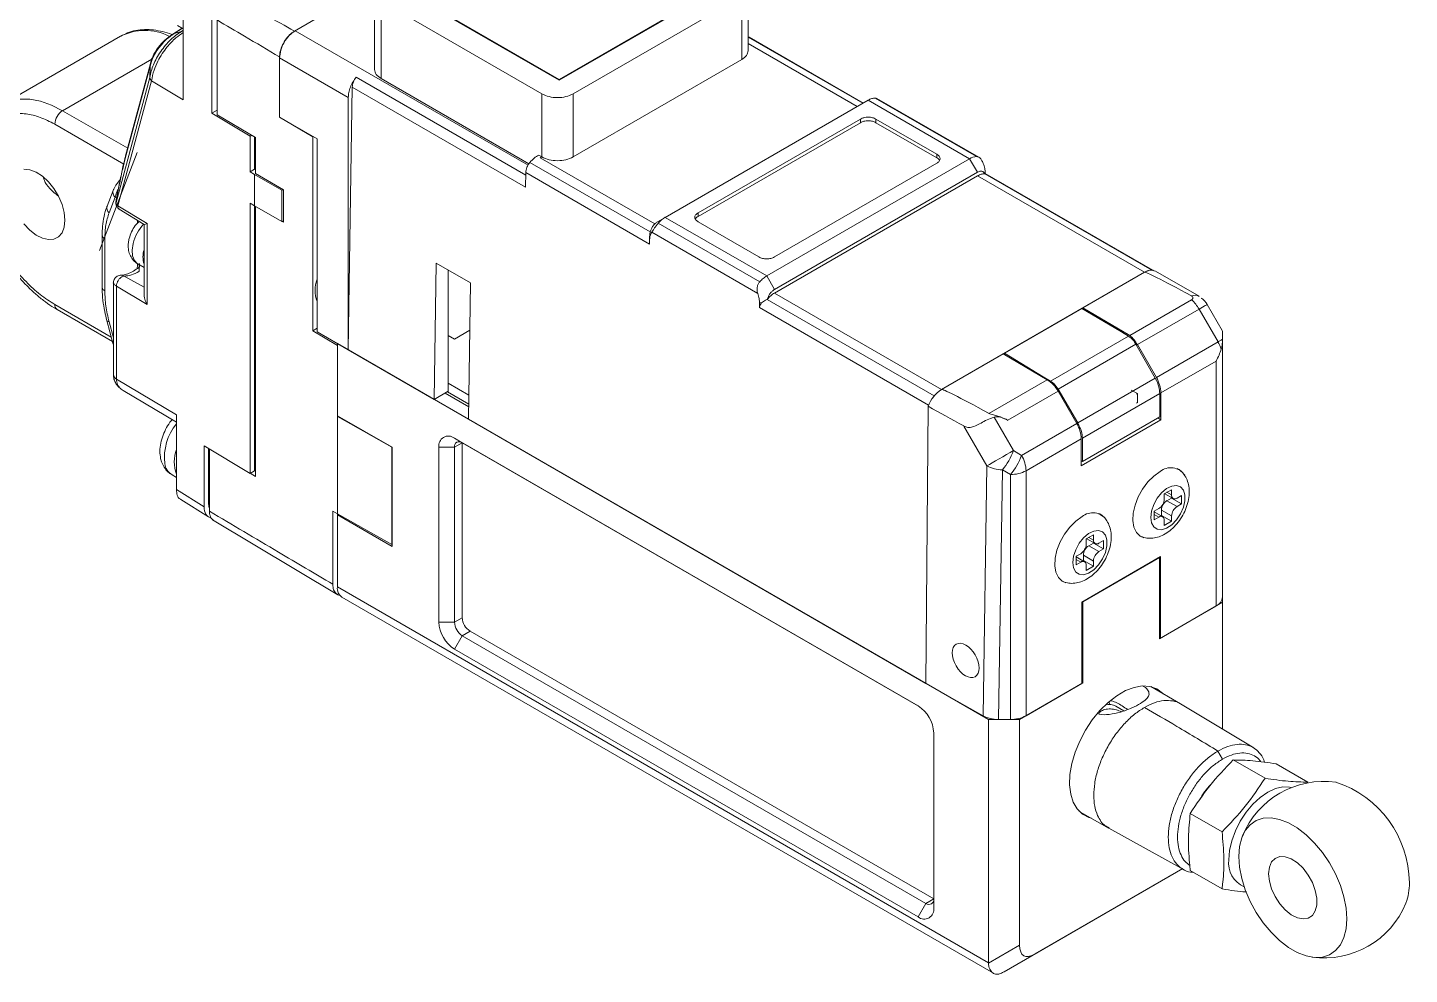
# Model space of a CAD drawing. Header units: inches. Extents: x 0.2 to 16.3, y 0.2 to 11.5.
# Drawn here: x 10.447 to 12.911, y 8.95 to 10.638 of the extents above; entities that cross this region are included whole.
import ezdxf

# ---------------------------------------------------------------- set-up
doc = ezdxf.new("R2010")
doc.units = ezdxf.units.IN
doc.header["$MEASUREMENT"] = 0
doc.linetypes.add('CENTERX2', pattern=[0.8, 0.5, -0.1, 0.1, -0.1])
doc.layers.add('CENTER_LINE', color=7, linetype='CENTERX2')

msp = doc.modelspace()

# ---------------------------------------------------------------- linework, layer by layer
at = {"color": 7, "linetype": 'Continuous', "lineweight": 18}
for p, q in [((11.0662, 10.7016), (11.0662, 10.5633)), ((11.3951, 10.544), (11.1139, 10.7063)), ((11.1167, 10.7063), (11.3951, 10.5456)), ((11.3951, 10.5456), (11.6762, 10.7079)), ((11.679, 10.7079), (11.3951, 10.544)), ((11.7208, 10.6935), (11.4201, 10.5199)), ((11.7208, 10.581), (11.7208, 10.6935)), ((11.7323, 10.5961), (11.7323, 10.7095)), ((10.725, 10.6859), (10.725, 10.5091)), ((10.9232, 10.6317), (11.0164, 10.6856)), ((11.0164, 10.6854), (10.9246, 10.6324)), ((11.3644, 10.5199), (11.0777, 10.6854)), ((11.0777, 10.6854), (11.0777, 10.5472)), ((10.7756, 10.4852), (10.7756, 10.6557)), ((10.7853, 10.4827), (10.7853, 10.6516)), ((10.6131, 10.6227), (10.4015, 10.5006)), ((10.7227, 10.6372), (10.7047, 10.6253)), ((10.7218, 10.6313), (10.7088, 10.6273)), ((10.7147, 10.6418), (10.725, 10.6359)), ((10.725, 10.6335), (10.7218, 10.6313)), ((11.9374, 10.5035), (11.7343, 10.6208)), ((10.6664, 10.5742), (10.6222, 10.4092)), ((10.667, 10.5735), (10.6657, 10.5693)), ((10.8966, 10.4781), (10.8966, 10.5857)), ((10.8967, 10.5842), (11.0192, 10.5135)), ((10.8967, 10.4781), (10.8967, 10.5842)), ((11.7208, 10.581), (11.4201, 10.4074)), ((10.6652, 10.5493), (10.6051, 10.3263)), ((10.6657, 10.5693), (10.6215, 10.4045)), ((10.6652, 10.5493), (10.6657, 10.5693)), ((11.3412, 10.3951), (11.0777, 10.5472)), ((11.3951, 10.544), (11.3951, 10.5456)), ((10.6684, 10.543), (10.6082, 10.32)), ((10.725, 10.5091), (10.6684, 10.543)), ((11.0262, 10.5317), (11.0192, 10.0634)), ((11.3353, 10.3534), (11.0262, 10.5317)), ((11.0192, 10.0634), (11.0192, 10.5135)), ((11.3644, 10.4073), (11.3644, 10.5199)), ((11.4201, 10.5199), (11.4201, 10.4074)), ((11.9463, 10.5086), (11.5844, 10.2997)), ((11.9463, 10.5086), (12.1272, 10.4042)), ((11.9586, 10.5124), (12.1396, 10.408)), ((12.1436, 10.4068), (11.9619, 10.5117)), ((10.7756, 10.4852), (10.7853, 10.4908)), ((10.844, 10.4443), (10.7756, 10.4852)), ((10.7853, 10.4827), (10.854, 10.4421)), ((10.8966, 10.4781), (10.8967, 10.4782)), ((10.9557, 10.4431), (10.8966, 10.4781)), ((10.8967, 10.4781), (10.9636, 10.4395)), ((11.6428, 10.3078), (11.9323, 10.4749)), ((11.9323, 10.4749), (11.9323, 10.4685)), ((11.9602, 10.4749), (12.0688, 10.4122)), ((11.9602, 10.4685), (11.9602, 10.4749)), ((11.9323, 10.4685), (11.6428, 10.3013)), ((12.0688, 10.4058), (11.9602, 10.4685)), ((10.8471, 10.4461), (10.844, 10.4443)), ((10.844, 10.381), (10.844, 10.4443)), ((10.8522, 10.3857), (10.8522, 10.4431)), ((10.854, 10.4421), (10.854, 10.3778)), ((10.9565, 10.4436), (10.9557, 10.4431)), ((10.9557, 10.0975), (10.9557, 10.4431)), ((10.9636, 10.4395), (10.9636, 10.0955)), ((11.5575, 10.274), (11.3431, 10.3977)), ((11.3589, 10.4104), (11.3644, 10.4073)), ((11.3644, 10.4074), (11.3616, 10.4058)), ((11.7653, 10.1953), (12.1272, 10.4042)), ((12.0688, 10.4058), (12.0688, 10.4122)), ((12.1411, 10.3801), (12.1272, 10.4042)), ((10.8522, 10.3857), (10.844, 10.381)), ((10.844, 10.381), (10.8522, 10.3761)), ((10.854, 10.3847), (10.8522, 10.3857)), ((10.8522, 10.3202), (10.8522, 10.3761)), ((10.9009, 10.348), (10.8522, 10.3761)), ((10.854, 10.3778), (10.9035, 10.3485)), ((11.3357, 10.3795), (11.3353, 10.3534)), ((11.5565, 10.252), (11.3357, 10.3795)), ((12.0688, 10.3961), (11.7792, 10.229)), ((12.1411, 10.3801), (11.7792, 10.1711)), ((12.1411, 10.3736), (11.7792, 10.1647)), ((12.1411, 10.3736), (12.439, 10.2017)), ((12.1541, 10.3774), (12.1548, 10.3778)), ((12.1541, 10.3774), (12.452, 10.2055)), ((12.4541, 10.2053), (12.1549, 10.378)), ((12.1551, 10.3772), (12.1551, 10.3794)), ((10.6109, 10.3579), (10.6048, 10.3268)), ((10.611, 10.3601), (10.6052, 10.3309)), ((10.6111, 10.3606), (10.611, 10.3601)), ((10.9009, 10.348), (10.9027, 10.349)), ((10.9035, 10.3485), (10.9035, 10.2913)), ((10.5999, 10.3478), (10.5891, 10.3198)), ((10.5927, 10.3077), (10.6035, 10.3357)), ((10.6048, 10.3268), (10.6048, 10.3275)), ((10.8522, 10.3202), (10.844, 10.3251)), ((10.844, 9.8432), (10.844, 10.3251)), ((10.9009, 10.292), (10.9009, 10.348)), ((10.6082, 10.32), (10.6605, 10.2887)), ((10.6104, 10.3142), (10.6551, 10.287)), ((10.8522, 10.3202), (10.9009, 10.292)), ((10.8522, 9.848), (10.8522, 10.3202)), ((10.854, 10.3191), (10.854, 9.8378)), ((11.5844, 10.2997), (11.5704, 10.2917)), ((11.5844, 10.2997), (11.7653, 10.1953)), ((11.6428, 10.3013), (11.6428, 10.3078)), ((10.6434, 10.2941), (10.6434, 10.2894)), ((10.655, 10.2874), (10.655, 10.1615)), ((10.6605, 10.2887), (10.6605, 10.1444)), ((10.9009, 10.292), (10.9035, 10.2935)), ((10.9035, 10.2913), (10.9016, 10.2924)), ((11.753, 10.1848), (11.572, 10.2893)), ((11.7514, 10.229), (11.6428, 10.2917)), ((10.5803, 10.268), (10.5803, 10.1749)), ((10.5849, 10.1684), (10.5849, 10.2616)), ((11.5565, 10.2602), (11.5565, 10.2624)), ((11.5565, 10.2602), (11.5565, 10.252)), ((11.7493, 10.1639), (11.5602, 10.273)), ((10.6426, 10.208), (10.6434, 10.2151)), ((10.6434, 10.2173), (10.6434, 10.2151)), ((10.6434, 10.2151), (10.6437, 10.2171)), ((10.6439, 10.2168), (10.655, 10.2103)), ((10.6459, 10.2031), (10.6464, 10.2033)), ((10.6462, 10.2154), (10.6461, 10.2099)), ((10.6464, 10.2033), (10.647, 10.2173)), ((11.1723, 9.975), (11.176, 10.2182)), ((11.176, 10.2182), (11.2372, 10.1829)), ((11.1974, 10.2058), (11.1974, 9.9895)), ((12.0771, 9.9928), (12.439, 10.2017)), ((12.329, 10.1382), (12.439, 10.2017)), ((12.5362, 10.1589), (12.4587, 10.2036)), ((10.6003, 10.1829), (10.6003, 10.0193)), ((10.6058, 10.1771), (10.6058, 10.0114)), ((10.6605, 10.1444), (10.6058, 10.1771)), ((10.9627, 10.1859), (10.9636, 10.1827)), ((11.2372, 10.1829), (11.2336, 9.9396)), ((11.7792, 10.1711), (11.7653, 10.1953)), ((11.7662, 10.1535), (12.0641, 9.9815)), ((11.7792, 10.1647), (12.0771, 9.9928)), ((12.5229, 10.1524), (12.4129, 10.0889)), ((12.5363, 10.1585), (12.5361, 10.1586)), ((10.4999, 10.1352), (10.5986, 10.0783)), ((11.7523, 10.139), (11.7525, 10.147)), ((11.7525, 10.147), (11.7563, 10.147)), ((12.1891, 10.0574), (12.327, 10.137)), ((12.327, 10.137), (12.3977, 10.0956)), ((12.329, 10.1382), (12.329, 10.1359)), ((12.4129, 10.0889), (12.329, 10.1382)), ((12.5362, 10.1361), (12.4263, 10.0727)), ((12.5701, 10.0776), (12.5362, 10.1361)), ((12.5773, 10.0982), (12.5506, 10.1444)), ((10.5886, 10.1158), (10.5994, 10.0753)), ((10.9636, 10.102), (10.9557, 10.0975)), ((10.9997, 10.0714), (10.9557, 10.0975)), ((11.0192, 10.0634), (10.9636, 10.0955)), ((11.2085, 10.0826), (11.1974, 10.089)), ((11.2085, 10.0826), (11.236, 10.0984)), ((12.4103, 10.0879), (12.2714, 10.0076)), ((12.3977, 10.0956), (12.4103, 10.0879)), ((12.4601, 10.0141), (12.5701, 10.0776)), ((12.5782, 10.0956), (12.5782, 10.0823)), ((12.5782, 10.0823), (12.5782, 10.0803)), ((12.5782, 10.0803), (12.5782, 9.6228)), ((10.5994, 10.0753), (10.6003, 10.0733)), ((12.1606, 9.4044), (10.9997, 10.0746)), ((10.9998, 10.0746), (10.9997, 10.0746)), ((10.9997, 10.0746), (10.9997, 9.946)), ((10.9997, 9.9444), (10.9997, 10.0714)), ((11.0192, 10.0634), (11.1723, 9.975)), ((12.0771, 9.9928), (12.1871, 10.0562)), ((12.2655, 10.0101), (12.1871, 10.0562)), ((12.1891, 10.0574), (12.2585, 10.0152)), ((12.1891, 10.0551), (12.1891, 10.0574)), ((12.4237, 10.0735), (12.2849, 9.9934)), ((12.4582, 10.013), (12.4237, 10.0735)), ((12.4601, 10.0141), (12.4263, 10.0727)), ((12.5667, 10.0435), (12.4682, 9.9867)), ((12.5667, 9.6067), (12.5667, 10.0435)), ((10.6058, 10.0114), (10.7127, 9.9475)), ((11.2342, 9.9825), (11.1974, 10.0038)), ((12.1617, 9.9502), (12.2655, 10.0101)), ((12.2585, 10.0152), (12.2714, 10.0076)), ((12.4582, 10.013), (12.32, 9.9333)), ((10.616, 9.9924), (10.6179, 9.9912)), ((10.6178, 9.991), (10.7127, 9.9343)), ((11.1974, 9.9895), (11.1723, 9.975)), ((11.2339, 9.9618), (11.1917, 9.9862)), ((11.234, 9.9666), (11.1959, 9.9886)), ((12.0616, 9.978), (12.0641, 9.9815)), ((12.285, 9.9895), (12.1954, 9.9378)), ((12.32, 9.9333), (12.2849, 9.9934)), ((12.3181, 9.9321), (12.285, 9.9895)), ((12.4662, 9.9855), (12.3283, 9.9059)), ((12.4265, 9.9855), (12.4155, 9.9918)), ((12.4249, 9.9846), (12.4265, 9.9855)), ((12.4265, 9.9694), (12.4265, 9.9855)), ((12.4662, 9.9442), (12.4662, 9.9855)), ((12.4682, 9.9389), (12.4682, 9.9867)), ((12.0493, 9.4688), (12.053, 9.9627)), ((12.4249, 9.9685), (12.4265, 9.9694)), ((10.7127, 9.9475), (10.7127, 9.8142)), ((11.0972, 9.8897), (10.9997, 9.946)), ((11.0011, 9.9452), (10.9997, 9.9444)), ((10.9997, 9.7708), (10.9997, 9.9444)), ((11.097, 9.8897), (10.9997, 9.9444)), ((11.2336, 9.9396), (12.0493, 9.4688)), ((12.1708, 9.9432), (12.2052, 9.8837)), ((12.2197, 9.8753), (12.3181, 9.9321)), ((12.4682, 9.9389), (12.3263, 9.8569)), ((12.4662, 9.9442), (12.3283, 9.8645)), ((12.4627, 9.9421), (12.4682, 9.9389)), ((11.2085, 9.9058), (12.0353, 9.4285)), ((11.2085, 9.9058), (11.2225, 9.8978)), ((12.1579, 9.8564), (12.1168, 9.9276)), ((12.3283, 9.8645), (12.3283, 9.9059)), ((10.7619, 9.8923), (10.844, 9.8432)), ((10.7619, 9.7837), (10.7619, 9.8923)), ((10.7701, 9.7883), (10.7701, 9.8874)), ((10.7715, 9.8866), (10.772, 9.8863)), ((10.7715, 9.8866), (10.7715, 9.7757)), ((10.7715, 9.8866), (10.7715, 9.8866)), ((11.0971, 9.8898), (11.097, 9.8897)), ((11.097, 9.8897), (11.097, 9.7161)), ((11.0972, 9.7129), (11.0972, 9.8897)), ((11.1807, 9.5779), (11.1807, 9.8897)), ((11.1807, 9.8897), (11.2085, 9.8897)), ((11.2225, 9.8978), (11.2085, 9.8897)), ((11.2085, 9.8897), (11.2085, 9.5779)), ((12.0357, 9.4283), (11.2225, 9.8978)), ((11.2225, 9.8978), (11.2225, 9.5859)), ((12.2052, 9.8837), (12.2197, 9.8753)), ((12.3263, 9.9047), (12.2278, 9.8479)), ((12.3263, 9.8569), (12.3263, 9.9047)), ((12.1511, 9.411), (12.1579, 9.8564)), ((12.3283, 9.8645), (12.3263, 9.8657)), ((10.705, 9.8405), (10.7127, 9.836)), ((10.844, 9.8432), (10.8522, 9.848)), ((10.8444, 9.8435), (10.854, 9.8378)), ((10.854, 9.8469), (10.8522, 9.848)), ((12.1855, 9.8496), (12.1787, 9.4045)), ((12.2, 9.8412), (12.1855, 9.8496)), ((12.2, 9.4045), (12.2, 9.8412)), ((12.2278, 9.8479), (12.2278, 9.4111)), ((10.7127, 9.8142), (10.7619, 9.7837)), ((12.4873, 9.8141), (12.4743, 9.8066)), ((12.4743, 9.8066), (12.4743, 9.7972)), ((12.4751, 9.807), (12.4901, 9.7984)), ((12.4873, 9.8047), (12.4873, 9.8141)), ((10.7204, 9.7964), (10.7697, 9.7659)), ((12.4789, 9.7945), (12.487, 9.7992)), ((12.4789, 9.7945), (12.497, 9.7841)), ((12.487, 9.7992), (12.487, 9.8002)), ((12.487, 9.7992), (12.5051, 9.7887)), ((12.5051, 9.8037), (12.497, 9.7991)), ((12.497, 9.7841), (12.5051, 9.7887)), ((12.5051, 9.7887), (12.5051, 9.8037)), ((10.7772, 9.7605), (11.0007, 9.6269)), ((10.9915, 9.7757), (10.9997, 9.7708)), ((10.9915, 9.6455), (10.9915, 9.7757)), ((10.9997, 9.7708), (11.097, 9.7161)), ((10.9997, 9.7708), (10.9997, 9.7692)), ((11.0012, 9.77), (10.9997, 9.7692)), ((11.0972, 9.7129), (10.9997, 9.7692)), ((10.9997, 9.7692), (10.9997, 9.6406)), ((12.4645, 9.7803), (12.4564, 9.7756)), ((12.4564, 9.7756), (12.4564, 9.7606)), ((12.4714, 9.766), (12.4564, 9.7747)), ((12.4564, 9.7606), (12.4645, 9.7653)), ((12.4683, 9.7678), (12.4692, 9.7683)), ((12.4692, 9.7683), (12.4692, 9.7776)), ((12.4873, 9.7672), (12.4692, 9.7776)), ((12.4692, 9.7683), (12.4873, 9.7578)), ((12.4743, 9.7597), (12.4743, 9.7503)), ((12.4743, 9.7503), (12.4873, 9.7578)), ((12.4873, 9.7578), (12.4873, 9.7672)), ((12.3481, 9.7337), (12.3351, 9.7262)), ((12.3481, 9.7243), (12.3481, 9.7337)), ((11.0972, 9.7162), (11.097, 9.7161)), ((12.3351, 9.7262), (12.3351, 9.7168)), ((12.3359, 9.7267), (12.3509, 9.718)), ((12.3397, 9.7142), (12.3478, 9.7188)), ((12.3397, 9.7142), (12.3578, 9.7037)), ((12.3478, 9.7188), (12.3478, 9.7198)), ((12.3478, 9.7188), (12.3659, 9.7084)), ((12.3659, 9.7234), (12.3578, 9.7187)), ((12.3578, 9.7037), (12.3659, 9.7084)), ((12.3659, 9.7084), (12.3659, 9.7234)), ((12.3253, 9.7), (12.3172, 9.6953)), ((12.3172, 9.6953), (12.3172, 9.6803)), ((12.3322, 9.6856), (12.3172, 9.6943)), ((12.3172, 9.6803), (12.3253, 9.685)), ((12.4675, 9.695), (12.327, 9.6138)), ((12.329, 9.6142), (12.4655, 9.6929)), ((12.3291, 9.6874), (12.33, 9.6879)), ((12.33, 9.6879), (12.33, 9.6973)), ((12.3481, 9.6868), (12.33, 9.6973)), ((12.33, 9.6879), (12.3481, 9.6775)), ((12.3481, 9.6775), (12.3481, 9.6868)), ((12.4655, 9.6929), (12.4647, 9.6933)), ((12.4655, 9.5482), (12.4655, 9.6929)), ((12.4675, 9.695), (12.4675, 9.5495)), ((12.3351, 9.6793), (12.3351, 9.67)), ((12.3351, 9.67), (12.3481, 9.6775)), ((10.9997, 9.6406), (12.1606, 8.9704)), ((11.0079, 9.6226), (12.1695, 8.952)), ((12.327, 9.6138), (12.327, 9.4684)), ((12.3283, 9.6146), (12.329, 9.6142)), ((12.329, 9.4695), (12.329, 9.6142)), ((12.4655, 9.5482), (12.5782, 9.6133)), ((12.5782, 9.6133), (12.5782, 9.6228)), ((12.5782, 9.387), (12.5782, 9.6133)), ((11.2085, 9.5779), (11.2225, 9.5859)), ((12.4675, 9.5495), (12.5667, 9.6067)), ((11.1807, 9.5779), (11.2085, 9.5779)), ((11.2364, 9.5618), (11.2225, 9.5538)), ((11.2364, 9.5618), (12.0632, 9.0845)), ((11.2085, 9.5297), (11.2225, 9.5538)), ((11.2225, 9.5538), (12.0493, 9.0765)), ((12.4655, 9.5507), (12.4675, 9.5495)), ((12.0353, 9.0524), (11.2085, 9.5297)), ((12.1511, 9.411), (12.0493, 9.4688)), ((12.2163, 9.4044), (12.329, 9.4695)), ((12.2278, 9.4111), (12.327, 9.4684)), ((12.329, 9.4695), (12.327, 9.4707)), ((12.503, 9.4323), (12.45, 9.4629)), ((12.377, 9.4312), (12.3753, 9.4359)), ((12.4023, 9.4199), (12.3881, 9.4281)), ((12.6337, 9.3537), (12.503, 9.4323)), ((12.1606, 8.9704), (12.1606, 9.4044)), ((12.1606, 9.4044), (12.2163, 9.4044)), ((12.1787, 9.4045), (12.2, 9.4045)), ((12.2163, 9.4044), (12.2163, 9.0022)), ((12.0632, 9.3803), (12.0632, 9.0685)), ((12.5782, 9.3337), (12.57, 9.3481)), ((12.6539, 9.2995), (12.5972, 9.3322)), ((12.7305, 9.2926), (12.6737, 9.3254)), ((12.322, 9.2412), (12.375, 9.2106)), ((12.5773, 9.2042), (12.5206, 9.237)), ((12.3751, 9.2106), (12.5085, 9.1367)), ((12.5075, 9.1385), (12.1885, 8.9543)), ((12.2439, 8.9863), (12.5075, 9.1385)), ((12.5773, 9.1022), (12.5206, 9.1349)), ((12.0493, 9.0765), (12.0353, 9.0524)), ((12.0493, 9.0765), (12.0632, 9.0845)), ((12.1606, 8.9701), (12.2163, 9.0022)), ((12.2439, 8.9863), (12.1882, 8.9542)), ((12.1882, 8.9542), (12.1885, 8.9543))]:
    msp.add_line(p, q, dxfattribs=at)
at = {"color": 8, "linetype": 'Continuous', "lineweight": 18}
for p, q in [((10.7088, 10.6273), (10.7059, 10.6254)), ((10.7088, 10.6273), (10.7233, 10.6368)), ((10.9246, 10.6324), (11.3397, 10.3928)), ((11.7323, 10.621), (11.9365, 10.503)), ((11.7323, 10.6097), (11.9268, 10.4974)), ((10.5098, 10.4898), (10.6686, 10.5816)), ((11.3356, 10.3749), (11.0333, 10.5495)), ((10.5098, 10.4898), (10.6259, 10.4228)), ((10.4959, 10.4657), (10.6187, 10.3948)), ((11.3616, 10.4058), (11.5658, 10.2879)), ((10.6035, 10.3357), (10.6059, 10.3343)), ((10.655, 10.1754), (10.6195, 10.1949)), ((10.5965, 10.0862), (10.4959, 10.1443)), ((12.0539, 9.9649), (11.7523, 10.139)), ((10.6003, 10.0849), (10.5927, 10.1134)), ((12.2585, 10.0143), (12.2585, 10.0152)), ((12.4791, 9.8094), (12.4873, 9.8047)), ((10.7715, 9.7875), (10.7701, 9.7883)), ((12.4645, 9.7653), (12.4564, 9.77)), ((12.3399, 9.729), (12.3481, 9.7243)), ((12.3253, 9.685), (12.3172, 9.6896))]:
    msp.add_line(p, q, dxfattribs=at)
at = {"color": 8, "linetype": 'Continuous', "lineweight": 18, "flags": 128}
for points in [[(10.4015, 10.5006), (10.4015, 10.5006), (10.4166, 10.5071), (10.4332, 10.5104), (10.4512, 10.5102), (10.4701, 10.5067), (10.4898, 10.4999), (10.5098, 10.4898)], [(10.6215, 10.4045), (10.6218, 10.4073), (10.6222, 10.4092)], [(10.611, 10.3601), (10.6109, 10.3596), (10.6109, 10.3579)], [(10.6355, 10.2531), (10.6337, 10.2413), (10.6345, 10.2309), (10.6379, 10.2226), (10.6435, 10.217), (10.6439, 10.2168)], [(10.5927, 10.1134), (10.5908, 10.1139), (10.5895, 10.1145), (10.5887, 10.1154), (10.5886, 10.1157)], [(10.6003, 10.0741), (10.5995, 10.075), (10.5994, 10.0753)]]:
    msp.add_lwpolyline(points, dxfattribs=at)
at = {"color": 7, "linetype": 'Continuous', "lineweight": 18, "flags": 128}
for points in [[(10.4409, 10.3855), (10.4513, 10.3846), (10.4624, 10.3805), (10.4737, 10.3732), (10.4845, 10.3632), (10.4943, 10.351), (10.5026, 10.3373), (10.5088, 10.3228), (10.5126, 10.3083), (10.514, 10.2946)], [(10.514, 10.2946), (10.5126, 10.2823), (10.5088, 10.2723), (10.5026, 10.265), (10.4943, 10.2608), (10.4845, 10.2599), (10.4737, 10.2624), (10.4624, 10.2681), (10.4513, 10.2768), (10.4409, 10.288)], [(12.5362, 10.1361), (12.5396, 10.138), (12.5425, 10.1397), (12.5451, 10.1412), (12.5472, 10.1424), (12.5488, 10.1434), (12.5499, 10.144), (12.5505, 10.1444), (12.5506, 10.1444)], [(12.5701, 10.0776), (12.5712, 10.0783), (12.5723, 10.0789), (12.5734, 10.0795), (12.5745, 10.0801), (12.5755, 10.0807), (12.5764, 10.0813), (12.5773, 10.0818), (12.5782, 10.0823)], [(12.1579, 9.8564), (12.1623, 9.8589), (12.1676, 9.862), (12.1735, 9.8654), (12.1799, 9.8691), (12.1865, 9.8729), (12.1931, 9.8767), (12.1994, 9.8804), (12.2052, 9.8837)], [(12.4668, 9.8465), (12.4556, 9.8385), (12.445, 9.8279), (12.4355, 9.8152), (12.4278, 9.8013), (12.4221, 9.7867), (12.4189, 9.7723), (12.4182, 9.7589), (12.4202, 9.7471), (12.4247, 9.7377), (12.4314, 9.7312), (12.4381, 9.7282)], [(12.4501, 9.7645), (12.4515, 9.7549), (12.4555, 9.7477), (12.4617, 9.7435), (12.4696, 9.7428), (12.4785, 9.7456), (12.4876, 9.7516), (12.4961, 9.7604), (12.5032, 9.7711), (12.5084, 9.7828), (12.511, 9.7944), (12.511, 9.8049), (12.5084, 9.8135), (12.5032, 9.8192), (12.4961, 9.8216), (12.4876, 9.8206), (12.4785, 9.8161), (12.4696, 9.8086), (12.4617, 9.7988), (12.4555, 9.7875), (12.4515, 9.7757), (12.4501, 9.7645)], [(12.3277, 9.7661), (12.3164, 9.7581), (12.3058, 9.7475), (12.2963, 9.7349), (12.2886, 9.7209), (12.2829, 9.7063), (12.2797, 9.6919), (12.279, 9.6785), (12.281, 9.6668), (12.2855, 9.6574), (12.2922, 9.6508), (12.2989, 9.6479)], [(12.311, 9.6842), (12.3123, 9.6745), (12.3163, 9.6673), (12.3225, 9.6632), (12.3304, 9.6625), (12.3393, 9.6652), (12.3484, 9.6713), (12.3569, 9.68), (12.364, 9.6907), (12.3692, 9.7024), (12.3719, 9.714), (12.3719, 9.7246), (12.3692, 9.7331), (12.364, 9.7388), (12.3569, 9.7413), (12.3484, 9.7402), (12.3393, 9.7358), (12.3304, 9.7283), (12.3225, 9.7185), (12.3163, 9.7071), (12.3123, 9.6954), (12.311, 9.6842)], [(12.4725, 9.4499), (12.4711, 9.4513), (12.4608, 9.4588), (12.4487, 9.4631), (12.4351, 9.4641), (12.4204, 9.4616), (12.405, 9.4558), (12.3895, 9.4468), (12.3741, 9.4349), (12.3594, 9.4204), (12.3458, 9.4038), (12.3337, 9.3855), (12.3234, 9.366), (12.3152, 9.346), (12.3094, 9.3259), (12.3061, 9.3064), (12.3055, 9.2881), (12.3074, 9.2714), (12.312, 9.2568), (12.319, 9.2448), (12.3283, 9.2357), (12.3395, 9.2297), (12.3445, 9.2282)], [(12.5893, 9.1543), (12.5907, 9.1708), (12.5946, 9.1881), (12.6011, 9.2057), (12.6097, 9.2229), (12.6203, 9.239), (12.6323, 9.2534), (12.6454, 9.2655), (12.6589, 9.2749), (12.6725, 9.2812), (12.6856, 9.2841), (12.6976, 9.2836), (12.7007, 9.2829)], [(12.607, 9.1602), (12.6084, 9.1411), (12.6123, 9.121), (12.6187, 9.1005), (12.6274, 9.08), (12.6382, 9.0603), (12.6507, 9.0417), (12.6647, 9.0249), (12.6798, 9.0102), (12.6955, 8.9981), (12.7114, 8.9889), (12.7272, 8.9829), (12.7422, 8.9801), (12.7562, 8.9808), (12.7688, 8.9849), (12.7796, 8.9922), (12.7883, 9.0025), (12.7947, 9.0157), (12.7986, 9.0313), (12.7999, 9.0488), (12.7986, 9.0679), (12.7947, 9.088), (12.7883, 9.1085), (12.7796, 9.129), (12.7688, 9.1487), (12.7562, 9.1673), (12.7422, 9.1841), (12.7272, 9.1988), (12.7114, 9.2109), (12.6955, 9.2201), (12.6798, 9.2261), (12.6647, 9.2288), (12.6507, 9.2282), (12.6382, 9.2241), (12.6274, 9.2168), (12.6187, 9.2065), (12.6123, 9.1933), (12.6084, 9.1777), (12.607, 9.1602)], [(12.6603, 9.1294), (12.6617, 9.141), (12.6657, 9.1503), (12.672, 9.1568), (12.6804, 9.1599), (12.6901, 9.1596), (12.7008, 9.1558), (12.7116, 9.1488), (12.7219, 9.139), (12.731, 9.127), (12.7384, 9.1136), (12.7436, 9.0997), (12.7463, 9.086), (12.7463, 9.0735), (12.7436, 9.063), (12.7384, 9.0551), (12.731, 9.0502), (12.7219, 9.0488), (12.7116, 9.0509), (12.7008, 9.0563), (12.6901, 9.0648), (12.6804, 9.0758), (12.672, 9.0885), (12.6657, 9.1023), (12.6617, 9.1162), (12.6603, 9.1294)]]:
    msp.add_lwpolyline(points, dxfattribs=at)
at = {"color": 8, "linetype": 'Continuous', "lineweight": 18}
for centre, radius, start, end in [((10.6564, 10.536), 0.0969, 63.6895, 116.5216), ((10.6107, 10.3444), 0.0113, 161.5178, 230.0807), ((10.715, 10.2326), 0.0821, 137.8637, 165.526), ((10.5882, 10.2688), 0.00795, 186.492, 245.5555), ((10.5882, 10.1757), 0.00792, 185.6948, 245.6253), ((12.5286, 10.144), 0.0167, 62.6915, 110.6996), ((10.5058, 10.1433), 0.00994, 174.4464, 233.539), ((10.61, 10.0202), 0.00975, 185.362, 244.6121), ((10.7875, 9.8712), 0.0962, 141.0321, 186.3985), ((10.7201, 9.8647), 0.0285, 188.442, 238.0121)]:
    msp.add_arc(centre, radius, start, end, dxfattribs=at)
at = {"color": 7, "linetype": 'Continuous', "lineweight": 18}
for centre, radius, start, end in [((11.731, 10.6149), 0.00679, 60.1516, 78.6073), ((10.5261, 10.4644), 0.0303, 122.6055, 177.3945), ((12.1406, 10.3825), 0.0255, 92.431, 121.7531), ((10.6137, 10.3266), 0.00862, 181.664, 230.3258), ((10.6, 10.3164), 0.0114, 162.8112, 229.9982), ((11.6099, 10.2571), 0.0497, 120.8988, 139.6361), ((10.697, 10.2291), 0.0439, 163.0818, 196.9541), ((12.4522, 10.1806), 0.0249, 90.407, 121.9974), ((12.4506, 10.1855), 0.0199, 65.8387, 125.4717), ((12.4519, 10.1985), 0.00699, 60.3017, 88.9053), ((11.0192, 10.1695), 0.0591, 160.5443, 199.4557), ((12.4822, 10.1054), 0.0622, 29.6103, 49.0883), ((12.3722, 10.0419), 0.0622, 29.6103, 49.0883), ((12.5133, 10.0447), 0.0656, 17.9592, 30.102), ((12.2351, 9.962), 0.057, 28.8952, 57.6862), ((12.4115, 9.9847), 0.0568, 1.9565, 31.1437), ((12.1097, 9.9419), 0.0604, 122.6398, 159.803), ((12.2695, 9.9028), 0.0568, 1.9565, 31.1437), ((11.1977, 9.8925), 0.0172, 50.7967, 189.214), ((10.773, 9.8638), 0.0641, 159.9701, 200.0299), ((11.217, 9.8911), 0.0086, 50.7967, 189.214), ((12.1017, 9.9207), 0.1099, 319.6831, 340.3169), ((12.185, 9.907), 0.0574, 241.8317, 270.4874), ((12.1162, 9.9123), 0.1099, 319.6831, 340.3169), ((12.1711, 9.8459), 0.0568, 1.9565, 31.1437), ((12.2011, 9.898), 0.0568, 268.8559, 298.0402), ((12.4858, 9.8232), 0.03, 34.1639, 129.2608), ((12.4531, 9.7982), 0.0212, 302.6055, 357.3945), ((12.4903, 9.7767), 0.0212, 122.6055, 177.3945), ((12.4932, 9.8037), 0.00602, 170.786, 309.2033), ((12.5084, 9.7662), 0.0212, 122.6055, 177.3945), ((12.3466, 9.7429), 0.03, 34.1639, 129.2608), ((12.4683, 9.7606), 0.00602, 350.786, 129.2033), ((12.3139, 9.7178), 0.0212, 302.6055, 357.3945), ((12.3511, 9.6963), 0.0212, 122.6055, 177.3945), ((12.354, 9.7234), 0.00602, 170.786, 309.2033), ((12.3291, 9.6803), 0.00602, 350.786, 129.2033), ((12.3692, 9.6859), 0.0212, 122.6055, 177.3945), ((11.019, 9.6384), 0.0194, 173.7012, 234.9867), ((12.5585, 9.6248), 0.0198, 294.3747, 354.3052), ((11.2527, 9.5873), 0.0303, 182.6055, 237.3945), ((11.2411, 9.5807), 0.0605, 182.6055, 237.3945), ((11.2388, 9.5793), 0.0303, 182.6055, 237.3945), ((12.0027, 9.3775), 0.0605, 2.6055, 57.3945), ((12.3756, 9.4056), 0.0258, 60.9963, 103.7647), ((12.2011, 9.4613), 0.0568, 268.8559, 298.0402), ((12.7592, 9.1366), 0.1575, 82.2349, 157.7598), ((12.7209, 9.1119), 0.1904, 0.3747, 71.7816), ((12.6528, 9.1982), 0.1315, 136.7167, 151.5411), ((12.6351, 9.1485), 0.0461, 172.7562, 246.4056), ((12.8191, 9.1107), 0.0922, 338.5635, 1.4714), ((12.0462, 9.0657), 0.0172, 230.7967, 9.214), ((12.0547, 9.0832), 0.0086, 230.7967, 9.214), ((12.7592, 9.1366), 0.1575, 262.2349, 337.7598)]:
    msp.add_arc(centre, radius, start, end, dxfattribs=at)
for centre, major_axis, ratio, start_param, end_param in [((15.629, 8.328), (3.1901, -1.8736), 0.007557, 2.91635, 3.137304), ((12.5388, 10.0862), (0.0392, 0.0105), 0.317765, 6.198245, 6.409817), ((12.5388, 10.0596), (0.0278, 0.0482), 0.577335, 4.71243, 5.139508), ((15.2671, 8.1191), (3.1901, -1.8736), 0.007557, 2.915028, 3.137304), ((14.855, 8.357), (3.2178, -1.8259), 0.007622, 2.59292, 2.631892), ((12.194, 9.8931), (-0.0278, 0.0482), 0.577335, 5.463585, 6.128989), ((10.7898, 9.7998), (0.0197, 0.0341), 0.577206, 2.356266, 3.323122), ((12.1787, 9.4272), (0.0394, 0), 0.577243, 3.935679, 4.712389), ((12.2714, 9.0659), (0.0477, 0.0827), 0.333351, 2.617959, 3.665156), ((12.2163, 8.9704), (0.0557, 0), 0.577382, 3.141593, 3.151593)]:
    msp.add_ellipse(centre, major_axis=major_axis, ratio=ratio, start_param=start_param, end_param=end_param, dxfattribs=at)
msp.add_ellipse((12.1201, 9.5097), major_axis=(-0.0167, 0.029), ratio=0.587458, dxfattribs=at)
for points, knots in [([(10.8104, 10.6952), (10.8315, 10.6834), (10.8691, 10.6622), (10.9067, 10.641), (10.9232, 10.6317)], [0, 0, 0, 0, 0.560004, 1, 1, 1, 1]), ([(10.8966, 10.5857), (10.8758, 10.598), (10.8387, 10.62), (10.8016, 10.642), (10.7853, 10.6516)], [0, 0, 0, 0, 0.560005, 1, 1, 1, 1]), ([(10.705, 10.6255), (10.7048, 10.6256), (10.6992, 10.628), (10.6881, 10.631), (10.6719, 10.6342), (10.6558, 10.6349), (10.6401, 10.6332), (10.6258, 10.6293), (10.6174, 10.6248), (10.6136, 10.6227)], [0, 0, 0, 0, 0.005519, 0.172733, 0.341142, 0.510719, 0.681827, 0.855596, 1, 1, 1, 1]), ([(10.7218, 10.6313), (10.7152, 10.6267), (10.702, 10.6176), (10.684, 10.5957), (10.6703, 10.5716), (10.6669, 10.5567), (10.6652, 10.5493)], [0, 0, 0, 0, 0.250224, 0.500004, 0.749764, 1, 1, 1, 1]), ([(10.6657, 10.5693), (10.6672, 10.5746), (10.6702, 10.585), (10.6794, 10.5996), (10.688, 10.6101), (10.6972, 10.6195), (10.7043, 10.6242), (10.7088, 10.6273)], [0, 0, 0, 0, 0.256012, 0.50256, 0.638236, 0.766006, 1, 1, 1, 1]), ([(10.7067, 10.6264), (10.7028, 10.6239), (10.6944, 10.6185), (10.6823, 10.6059), (10.6735, 10.5928), (10.6681, 10.5811), (10.6667, 10.5752), (10.666, 10.5722)], [0, 0, 0, 0, 0.206748, 0.436121, 0.696813, 0.842091, 1, 1, 1, 1]), ([(10.9232, 10.6317), (10.9202, 10.6296), (10.9142, 10.6255), (10.9063, 10.6156), (10.9003, 10.6044), (10.8971, 10.5939), (10.8968, 10.588), (10.8966, 10.5857)], [0, 0, 0, 0, 0.214702, 0.429406, 0.644091, 0.858768, 1, 1, 1, 1]), ([(10.6652, 10.5493), (10.6653, 10.5488), (10.6653, 10.5477), (10.666, 10.5463), (10.6669, 10.5448), (10.6677, 10.5436), (10.6682, 10.5431), (10.6684, 10.543)], [0, 0, 0, 0, 0.249886, 0.499926, 0.747959, 0.907794, 1, 1, 1, 1]), ([(11.9586, 10.5124), (11.9599, 10.5124), (11.9613, 10.5124), (11.9618, 10.5117), (11.9619, 10.5117)], [0, 0, 0, 0, 0.944707, 1, 1, 1, 1]), ([(10.4959, 10.1443), (10.4871, 10.1499), (10.4696, 10.161), (10.4437, 10.185), (10.419, 10.214), (10.3967, 10.2478), (10.3816, 10.278), (10.3721, 10.3024), (10.3645, 10.3258), (10.3583, 10.3541), (10.3559, 10.3858), (10.3583, 10.4147), (10.3659, 10.4403), (10.3786, 10.4614), (10.3967, 10.4767), (10.4153, 10.4834), (10.4317, 10.485), (10.4482, 10.4841), (10.4696, 10.4793), (10.4871, 10.4703), (10.4959, 10.4657)], [0, 0, 0, 0, 0.060004, 0.11999, 0.184292, 0.249958, 0.315624, 0.3478, 0.380008, 0.439987, 0.5, 0.559978, 0.619991, 0.684293, 0.749959, 0.815625, 0.8478, 0.880009, 0.939979, 1, 1, 1, 1]), ([(10.6109, 10.3579), (10.6127, 10.3665), (10.6162, 10.3836), (10.6198, 10.3976), (10.6215, 10.4045)], [0, 0, 0, 0, 0.504153, 1, 1, 1, 1]), ([(10.6223, 10.4096), (10.6204, 10.4022), (10.6166, 10.3874), (10.613, 10.3695), (10.6111, 10.3606)], [0, 0, 0, 0, 0.500641, 1, 1, 1, 1]), ([(12.0732, 10.4017), (12.0731, 10.4018), (12.0726, 10.4034), (12.0706, 10.4047), (12.0688, 10.4058)], [0, 0, 0, 0, 0.086695, 1, 1, 1, 1]), ([(12.1396, 10.408), (12.1408, 10.4078), (12.1434, 10.4074), (12.147, 10.4042), (12.1496, 10.4002), (12.1509, 10.3972), (12.1514, 10.396)], [0, 0, 0, 0, 0.270501, 0.54064, 0.820446, 1, 1, 1, 1]), ([(12.1541, 10.3774), (12.1535, 10.3785), (12.1522, 10.3806), (12.1491, 10.3821), (12.1453, 10.3821), (12.1425, 10.3807), (12.1411, 10.3801)], [0, 0, 0, 0, 0.250117, 0.500156, 0.750117, 1, 1, 1, 1]), ([(12.1551, 10.3794), (12.1549, 10.3818), (12.1545, 10.3871), (12.1525, 10.3928), (12.1514, 10.396)], [0, 0, 0, 0, 0.4520547, 1, 1, 1, 1]), ([(10.4758, 10.3705), (10.4762, 10.3688), (10.4778, 10.3619), (10.4868, 10.3502), (10.4969, 10.3419), (10.5022, 10.3375)], [0, 0, 0, 0, 0.135206, 0.543251, 1, 1, 1, 1]), ([(10.6121, 10.3667), (10.6108, 10.3651), (10.6082, 10.3621), (10.6048, 10.3572), (10.6019, 10.3524), (10.6006, 10.3495), (10.6, 10.3479)], [0, 0, 0, 0, 0.244288, 0.492398, 0.744267, 1, 1, 1, 1]), ([(10.6047, 10.3243), (10.6046, 10.3246), (10.6044, 10.3254), (10.6046, 10.3262), (10.6048, 10.3268)], [0, 0, 0, 0, 0.3121467, 1, 1, 1, 1]), ([(10.6046, 10.3243), (10.6047, 10.3236), (10.605, 10.3221), (10.606, 10.3198), (10.6074, 10.3175), (10.6092, 10.3156), (10.6108, 10.3143), (10.6118, 10.3139), (10.6121, 10.3138)], [0, 0, 0, 0, 0.1724257, 0.3561369, 0.5481459, 0.7448451, 0.9425991, 1, 1, 1, 1]), ([(10.6051, 10.3263), (10.6051, 10.3263), (10.605, 10.3261), (10.6049, 10.3259), (10.6048, 10.3259), (10.6048, 10.3262), (10.6048, 10.3266), (10.6048, 10.3268)], [0, 0, 0, 0, 0.107272, 0.216266, 0.463262, 0.73307, 1, 1, 1, 1]), ([(10.5892, 10.3197), (10.5889, 10.3191), (10.5864, 10.3135), (10.5835, 10.3014), (10.5807, 10.2848), (10.5805, 10.2731), (10.5805, 10.2679)], [0, 0, 0, 0, 0.040759, 0.382149, 0.723019, 1, 1, 1, 1]), ([(10.6082, 10.32), (10.6083, 10.3187), (10.6084, 10.3168), (10.6093, 10.315), (10.61, 10.3145), (10.6104, 10.3142)], [0, 0, 0, 0, 0.474028, 0.741263, 1, 1, 1, 1]), ([(11.6428, 10.3013), (11.641, 10.3002), (11.6388, 10.2987), (11.6383, 10.2969), (11.6382, 10.2965)], [0, 0, 0, 0, 0.793162, 1, 1, 1, 1]), ([(10.6461, 10.2925), (10.6438, 10.29), (10.6386, 10.2846), (10.6323, 10.2741), (10.6297, 10.266), (10.6284, 10.2618)], [0, 0, 0, 0, 0.286107, 0.633441, 1, 1, 1, 1]), ([(10.6605, 10.2887), (10.6605, 10.2887), (10.6593, 10.2882), (10.657, 10.2873), (10.6551, 10.2867), (10.6551, 10.2871), (10.6552, 10.2871)], [0, 0, 0, 0, 0.01067, 0.397273, 0.95858, 1, 1, 1, 1]), ([(11.5704, 10.2917), (11.5691, 10.2907), (11.5663, 10.2889), (11.5625, 10.2845), (11.5594, 10.2794), (11.5581, 10.2758), (11.5575, 10.274)], [0, 0, 0, 0, 0.249826, 0.499768, 0.749826, 1, 1, 1, 1]), ([(11.5602, 10.273), (11.561, 10.2742), (11.5624, 10.2765), (11.5654, 10.2808), (11.5686, 10.2852), (11.5709, 10.2879), (11.572, 10.2893)], [0, 0, 0, 0, 0.268331, 0.522065, 0.764688, 1, 1, 1, 1]), ([(10.6284, 10.2618), (10.6279, 10.2594), (10.6266, 10.2532), (10.6266, 10.2436), (10.6291, 10.2334), (10.6341, 10.2248), (10.6394, 10.2191), (10.6433, 10.2174), (10.6442, 10.217)], [0, 0, 0, 0, 0.138657, 0.357645, 0.560041, 0.752463, 0.941443, 1, 1, 1, 1]), ([(11.5565, 10.2624), (11.5566, 10.2642), (11.5566, 10.2684), (11.5572, 10.272), (11.5575, 10.274)], [0, 0, 0, 0, 0.4537894, 1, 1, 1, 1]), ([(11.5602, 10.273), (11.5591, 10.2711), (11.5571, 10.2676), (11.5567, 10.2626), (11.5565, 10.2602)], [0, 0, 0, 0, 0.523313, 1, 1, 1, 1]), ([(10.3943, 10.2464), (10.3989, 10.2387), (10.4054, 10.228), (10.4161, 10.2129), (10.4256, 10.2005), (10.4374, 10.1867), (10.4504, 10.1732), (10.4644, 10.1603), (10.4793, 10.1486), (10.4912, 10.1402), (10.4982, 10.1364), (10.4999, 10.1355)], [0, 0, 0, 0, 0.163211, 0.229495, 0.339057, 0.45208, 0.572577, 0.697468, 0.825578, 0.956022, 1, 1, 1, 1]), ([(10.6437, 10.2087), (10.6403, 10.2065), (10.6334, 10.2019), (10.6237, 10.198), (10.6171, 10.1966), (10.614, 10.1965), (10.6132, 10.1965)], [0, 0, 0, 0, 0.289491, 0.59241, 0.894179, 1, 1, 1, 1]), ([(10.6195, 10.1949), (10.6237, 10.1953), (10.6322, 10.1961), (10.6414, 10.2008), (10.6459, 10.2031)], [0, 0, 0, 0, 0.5, 1, 1, 1, 1]), ([(10.6456, 10.2102), (10.6452, 10.2098), (10.6445, 10.2092), (10.6439, 10.2089), (10.6437, 10.2087)], [0, 0, 0, 0, 0.689907, 1, 1, 1, 1]), ([(10.6464, 10.2033), (10.6464, 10.2056), (10.6464, 10.2084), (10.6462, 10.2096), (10.6461, 10.2099)], [0, 0, 0, 0, 0.804617, 1, 1, 1, 1]), ([(10.614, 10.1965), (10.6128, 10.1964), (10.6104, 10.1962), (10.6072, 10.1949), (10.6047, 10.1931), (10.6024, 10.1905), (10.6009, 10.1874), (10.6002, 10.1846), (10.6003, 10.1833), (10.6003, 10.1831)], [0, 0, 0, 0, 0.166794, 0.328217, 0.477563, 0.609662, 0.80982, 0.965463, 1, 1, 1, 1]), ([(10.6153, 10.1936), (10.6141, 10.1927), (10.6116, 10.191), (10.6084, 10.1866), (10.6062, 10.1817), (10.6059, 10.1786), (10.6058, 10.1771)], [0, 0, 0, 0, 0.25, 0.5, 0.75, 1, 1, 1, 1]), ([(10.6153, 10.1936), (10.6161, 10.194), (10.6175, 10.1947), (10.6189, 10.1949), (10.6195, 10.1949)], [0, 0, 0, 0, 0.5237, 1, 1, 1, 1]), ([(11.7493, 10.1639), (11.7488, 10.1658), (11.7478, 10.1695), (11.7482, 10.1753), (11.7499, 10.1806), (11.7519, 10.1834), (11.753, 10.1848)], [0, 0, 0, 0, 0.268398, 0.522178, 0.764747, 1, 1, 1, 1]), ([(11.7653, 10.1953), (11.7632, 10.1939), (11.7589, 10.1911), (11.7549, 10.1869), (11.753, 10.1848)], [0, 0, 0, 0, 0.5000079, 1, 1, 1, 1]), ([(10.5805, 10.1748), (10.5804, 10.1737), (10.5801, 10.1663), (10.5815, 10.1519), (10.5842, 10.1334), (10.5873, 10.1212), (10.5887, 10.1158)], [0, 0, 0, 0, 0.0623845, 0.4010967, 0.7341852, 1, 1, 1, 1]), ([(10.6551, 10.1615), (10.6552, 10.1598), (10.6554, 10.1549), (10.6578, 10.1491), (10.6599, 10.1453), (10.6605, 10.1444), (10.6605, 10.1444)], [0, 0, 0, 0, 0.304306, 0.842727, 0.990669, 1, 1, 1, 1]), ([(11.7525, 10.147), (11.7524, 10.1496), (11.7522, 10.155), (11.7503, 10.1608), (11.7493, 10.1639)], [0, 0, 0, 0, 0.479315, 1, 1, 1, 1]), ([(11.7563, 10.147), (11.7574, 10.148), (11.7603, 10.1506), (11.764, 10.1524), (11.7662, 10.1535)], [0, 0, 0, 0, 0.395708, 1, 1, 1, 1]), ([(11.7792, 10.1711), (11.7778, 10.1702), (11.7751, 10.1683), (11.7713, 10.164), (11.7681, 10.1589), (11.7669, 10.1553), (11.7663, 10.1535)], [0, 0, 0, 0, 0.249883, 0.499844, 0.749883, 1, 1, 1, 1]), ([(12.5227, 10.1597), (12.5233, 10.1592), (12.5246, 10.1584), (12.5255, 10.1567), (12.5254, 10.155), (12.5245, 10.1535), (12.5234, 10.1527), (12.5229, 10.1524)], [0, 0, 0, 0, 0.209529, 0.419059, 0.628588, 0.838117, 1, 1, 1, 1]), ([(12.54, 10.1556), (12.5409, 10.1551), (12.5429, 10.1538), (12.5464, 10.1505), (12.549, 10.1472), (12.5504, 10.1448), (12.5506, 10.1444)], [0, 0, 0, 0, 0.2387509, 0.5024487, 0.9237691, 1, 1, 1, 1]), ([(11.7523, 10.139), (11.7525, 10.1405), (11.753, 10.1434), (11.7552, 10.1458), (11.7563, 10.147)], [0, 0, 0, 0, 0.48427, 1, 1, 1, 1]), ([(12.4103, 10.0879), (12.4131, 10.0858), (12.4182, 10.0822), (12.422, 10.0761), (12.4237, 10.0735)], [0, 0, 0, 0, 0.557682, 1, 1, 1, 1]), ([(12.5782, 10.0803), (12.5779, 10.0764), (12.5775, 10.0714), (12.576, 10.0661), (12.5757, 10.0649)], [0, 0, 0, 0, 0.765617, 1, 1, 1, 1]), ([(10.6004, 10.0189), (10.6006, 10.0164), (10.601, 10.0108), (10.6046, 10.0031), (10.6103, 9.9961), (10.6153, 9.9927), (10.6178, 9.9911)], [0, 0, 0, 0, 0.2212657, 0.479283, 0.7396894, 1, 1, 1, 1]), ([(12.2849, 9.9934), (12.2827, 9.9967), (12.2787, 10.0027), (12.2736, 10.0061), (12.2714, 10.0076)], [0, 0, 0, 0, 0.557681, 1, 1, 1, 1]), ([(12.4582, 10.013), (12.4608, 10.0077), (12.4654, 9.9983), (12.466, 9.9894), (12.4662, 9.9855)], [0, 0, 0, 0, 0.557568, 1, 1, 1, 1]), ([(10.7051, 9.9388), (10.7046, 9.9383), (10.7007, 9.9341), (10.695, 9.9248), (10.6884, 9.9113), (10.6843, 9.8969), (10.6826, 9.8829), (10.6839, 9.874), (10.6845, 9.8698)], [0, 0, 0, 0, 0.031692, 0.22435, 0.417904, 0.614475, 0.816895, 1, 1, 1, 1]), ([(12.1168, 9.9276), (12.1192, 9.9266), (12.1241, 9.9244), (12.1329, 9.9256), (12.1424, 9.9301), (12.1531, 9.936), (12.1629, 9.9408), (12.1687, 9.9426), (12.1708, 9.9432)], [0, 0, 0, 0, 0.1540722, 0.3092067, 0.4883347, 0.6715016, 0.8782308, 1, 1, 1, 1]), ([(12.1954, 9.9378), (12.1895, 9.9406), (12.1813, 9.9446), (12.1706, 9.9473), (12.1651, 9.9487), (12.1627, 9.9498), (12.1617, 9.9502)], [0, 0, 0, 0, 0.543663, 0.764071, 0.90273, 1, 1, 1, 1]), ([(12.32, 9.9333), (12.3227, 9.928), (12.3274, 9.9186), (12.328, 9.9098), (12.3283, 9.9059)], [0, 0, 0, 0, 0.557568, 1, 1, 1, 1]), ([(10.6845, 9.8698), (10.6853, 9.867), (10.687, 9.8606), (10.6921, 9.8517), (10.6983, 9.8445), (10.7033, 9.8418), (10.7051, 9.8409)], [0, 0, 0, 0, 0.234705, 0.540322, 0.835912, 1, 1, 1, 1]), ([(12.4331, 9.7307), (12.4364, 9.7296), (12.4432, 9.7273), (12.4541, 9.7274), (12.4652, 9.7299), (12.4762, 9.7351), (12.487, 9.7429), (12.497, 9.7531), (12.5057, 9.7653), (12.5125, 9.7787), (12.5172, 9.7929), (12.5193, 9.807), (12.5186, 9.82), (12.5154, 9.8316), (12.5098, 9.8414), (12.5036, 9.8485), (12.4987, 9.851), (12.497, 9.8519)], [0, 0, 0, 0, 0.059251, 0.121128, 0.184545, 0.251928, 0.324017, 0.398951, 0.474094, 0.549448, 0.625814, 0.704212, 0.775829, 0.84302, 0.906418, 0.967874, 1, 1, 1, 1]), ([(10.7127, 9.8142), (10.713, 9.8107), (10.7137, 9.8039), (10.717, 9.7981), (10.72, 9.797), (10.7206, 9.7968)], [0, 0, 0, 0, 0.450115, 0.889419, 1, 1, 1, 1]), ([(10.7715, 9.7817), (10.7712, 9.7823), (10.7702, 9.7841), (10.7702, 9.7866), (10.7701, 9.7883)], [0, 0, 0, 0, 0.351562, 1, 1, 1, 1]), ([(10.7715, 9.7757), (10.8126, 9.7514), (10.8859, 9.7081), (10.9592, 9.6647), (10.9915, 9.6455)], [0, 0, 0, 0, 0.560004, 1, 1, 1, 1]), ([(10.7789, 9.76), (10.7776, 9.7607), (10.7744, 9.7626), (10.772, 9.7685), (10.7716, 9.7736), (10.7715, 9.7757)], [0, 0, 0, 0, 0.277214, 0.713182, 1, 1, 1, 1]), ([(12.2939, 9.6503), (12.2972, 9.6492), (12.304, 9.6469), (12.3149, 9.647), (12.326, 9.6496), (12.337, 9.6547), (12.3478, 9.6625), (12.3578, 9.6728), (12.3665, 9.6849), (12.3733, 9.6983), (12.378, 9.7126), (12.3801, 9.7266), (12.3794, 9.7397), (12.3762, 9.7513), (12.3706, 9.7611), (12.3644, 9.7681), (12.3595, 9.7707), (12.3578, 9.7715)], [0, 0, 0, 0, 0.059251, 0.121128, 0.184545, 0.251928, 0.324017, 0.398951, 0.474094, 0.549448, 0.625814, 0.704212, 0.775829, 0.84302, 0.906418, 0.967874, 1, 1, 1, 1]), ([(10.9915, 9.6455), (10.9918, 9.6421), (10.9924, 9.6352), (10.9973, 9.6287), (11.0018, 9.6256), (11.0048, 9.6259), (11.005, 9.6259)], [0, 0, 0, 0, 0.32763, 0.65526, 0.982862, 1, 1, 1, 1]), ([(12.355, 9.4149), (12.3561, 9.4144), (12.3623, 9.4122), (12.3767, 9.4132), (12.3965, 9.4171), (12.4163, 9.4246), (12.4324, 9.4329), (12.4429, 9.4408), (12.4479, 9.4481), (12.4463, 9.4554), (12.4423, 9.4606), (12.4374, 9.4635), (12.4373, 9.4636)], [0, 0, 0, 0, 0.02545, 0.140418, 0.263984, 0.39483, 0.516994, 0.629532, 0.743798, 0.868154, 0.999041, 1, 1, 1, 1]), ([(12.409, 9.4223), (12.4057, 9.4244), (12.3964, 9.4304), (12.3859, 9.4365), (12.3788, 9.4377), (12.3782, 9.4378)], [0, 0, 0, 0, 0.329969, 0.947771, 1, 1, 1, 1]), ([(12.3979, 9.4183), (12.3949, 9.4194), (12.3885, 9.4218), (12.3781, 9.4236), (12.3682, 9.4227), (12.3607, 9.4193), (12.3581, 9.4156), (12.3571, 9.4142)], [0, 0, 0, 0, 0.196415, 0.416714, 0.644875, 0.855571, 1, 1, 1, 1]), ([(12.57, 9.3481), (12.5456, 9.3629), (12.5019, 9.3892), (12.4582, 9.4147), (12.439, 9.4259)], [0, 0, 0, 0, 0.560014, 1, 1, 1, 1]), ([(12.5254, 9.1322), (12.5238, 9.1322), (12.5171, 9.1323), (12.5071, 9.1368), (12.4959, 9.1458), (12.4877, 9.1589), (12.4826, 9.1752), (12.4809, 9.1943), (12.4826, 9.2154), (12.4877, 9.2377), (12.4959, 9.2602), (12.507, 9.2822), (12.5205, 9.3028), (12.5359, 9.3212), (12.5526, 9.3369), (12.5642, 9.3444), (12.57, 9.3481)], [0, 0, 0, 0, 0.022343, 0.097501, 0.172691, 0.247916, 0.323131, 0.398339, 0.473551, 0.548764, 0.623968, 0.699162, 0.774358, 0.849568, 0.924786, 1, 1, 1, 1]), ([(12.57, 9.3481), (12.5758, 9.3511), (12.5874, 9.357), (12.6042, 9.3606), (12.6196, 9.36), (12.6331, 9.355), (12.644, 9.3456), (12.6508, 9.3364), (12.6528, 9.3294), (12.6532, 9.328)], [0, 0, 0, 0, 0.159754, 0.319502, 0.479261, 0.639044, 0.798846, 0.958642, 1, 1, 1, 1]), ([(12.6463, 9.3289), (12.6459, 9.3296), (12.643, 9.3344), (12.6351, 9.3398), (12.6231, 9.3446), (12.6091, 9.345), (12.594, 9.3418), (12.5835, 9.3364), (12.5782, 9.3337)], [0, 0, 0, 0, 0.037002, 0.22919, 0.422363, 0.614427, 0.807483, 1, 1, 1, 1]), ([(12.5782, 9.3337), (12.5729, 9.3303), (12.5624, 9.3236), (12.5472, 9.3093), (12.5333, 9.2927), (12.5211, 9.274), (12.511, 9.2541), (12.5036, 9.2337), (12.499, 9.2135), (12.4975, 9.1945), (12.499, 9.1771), (12.5037, 9.1624), (12.5105, 9.151), (12.5168, 9.1464), (12.5197, 9.1443)], [0, 0, 0, 0, 0.085095, 0.169433, 0.254179, 0.338742, 0.42323, 0.508006, 0.592333, 0.677142, 0.761547, 0.846198, 0.930874, 1, 1, 1, 1]), ([(12.5206, 9.237), (12.5317, 9.2536), (12.554, 9.2872), (12.5827, 9.3171), (12.5972, 9.3322)], [0, 0, 0, 0, 0.495216, 1, 1, 1, 1]), ([(12.5972, 9.3322), (12.6082, 9.332), (12.6306, 9.3316), (12.6592, 9.3275), (12.6737, 9.3254)], [0, 0, 0, 0, 0.495216, 1, 1, 1, 1]), ([(12.5773, 9.2042), (12.5916, 9.2191), (12.6203, 9.249), (12.6426, 9.2825), (12.6539, 9.2995)], [0, 0, 0, 0, 0.495216, 1, 1, 1, 1]), ([(12.6539, 9.2995), (12.6681, 9.2974), (12.6968, 9.2933), (12.7192, 9.2929), (12.7305, 9.2926)], [0, 0, 0, 0, 0.495216, 1, 1, 1, 1]), ([(12.5206, 9.1349), (12.5201, 9.1395), (12.5181, 9.1596), (12.5164, 9.1948), (12.5192, 9.2229), (12.5206, 9.237)], [0, 0, 0, 0, 0.1269715, 0.560077, 1, 1, 1, 1]), ([(12.5773, 9.1022), (12.5778, 9.1062), (12.5799, 9.124), (12.5815, 9.1572), (12.5787, 9.1885), (12.5773, 9.2042)], [0, 0, 0, 0, 0.1269715, 0.560077, 1, 1, 1, 1]), ([(12.6211, 9.0968), (12.6205, 9.0968), (12.6081, 9.0973), (12.5923, 9.0998), (12.5773, 9.1022)], [0, 0, 0, 0, 0.052276, 1, 1, 1, 1]), ([(12.1882, 8.9542), (12.1852, 8.9527), (12.1792, 8.9497), (12.1714, 8.9503), (12.1651, 8.9549), (12.1613, 8.9622), (12.1608, 8.9679), (12.1606, 8.9701)], [0, 0, 0, 0, 0.216772, 0.433453, 0.649886, 0.864524, 1, 1, 1, 1])]:
    msp.add_open_spline(points, degree=3, knots=knots, dxfattribs=at)
at = {"color": 8, "linetype": 'Continuous', "lineweight": 18}
for points, knots in [([(10.725, 10.6292), (10.7206, 10.6262), (10.7106, 10.6196), (10.6978, 10.6059), (10.6871, 10.5915), (10.6789, 10.5773), (10.6715, 10.5604), (10.6695, 10.5492), (10.6684, 10.543)], [0, 0, 0, 0, 0.162494, 0.365047, 0.49515, 0.632196, 0.796947, 1, 1, 1, 1]), ([(10.7218, 10.6313), (10.7226, 10.6314), (10.7235, 10.6317), (10.7247, 10.6312), (10.725, 10.6311)], [0, 0, 0, 0, 0.754238, 1, 1, 1, 1]), ([(10.609, 10.3499), (10.6089, 10.3498), (10.6075, 10.3477), (10.6055, 10.3427), (10.6042, 10.3383), (10.6035, 10.3357)], [0, 0, 0, 0, 0.018663, 0.426483, 1, 1, 1, 1]), ([(10.6058, 10.1771), (10.6049, 10.1776), (10.6033, 10.1787), (10.6015, 10.1803), (10.6005, 10.1818), (10.6, 10.1828), (10.6003, 10.1831), (10.6003, 10.1831)], [0, 0, 0, 0, 0.244206, 0.489933, 0.738834, 0.992499, 1, 1, 1, 1]), ([(10.6195, 10.1949), (10.6186, 10.1954), (10.6167, 10.1963), (10.6148, 10.1964), (10.6139, 10.1965)], [0, 0, 0, 0, 0.495251, 1, 1, 1, 1]), ([(10.6058, 10.0114), (10.6062, 10.0081), (10.6071, 10.0013), (10.6117, 9.9951), (10.6154, 9.9928), (10.616, 9.9924)], [0, 0, 0, 0, 0.436811, 0.8994, 1, 1, 1, 1]), ([(12.439, 9.4259), (12.4449, 9.429), (12.4568, 9.435), (12.4739, 9.4388), (12.4894, 9.4378), (12.4992, 9.4354), (12.503, 9.4323), (12.503, 9.4323)], [0, 0, 0, 0, 0.249954, 0.499907, 0.749861, 0.999814, 1, 1, 1, 1]), ([(12.3757, 9.2117), (12.3734, 9.2126), (12.3643, 9.2162), (12.3592, 9.2259), (12.3554, 9.2332)], [0, 0, 0, 0, 0.251152, 1, 1, 1, 1])]:
    msp.add_open_spline(points, degree=3, knots=knots, dxfattribs=at)
at = {"color": 7, "linetype": 'Continuous', "lineweight": 18}
for points in [[(10.9246, 10.6324), (10.9209, 10.6298), (10.9136, 10.6246), (10.9044, 10.6119), (10.898, 10.5975), (10.8972, 10.5886), (10.8967, 10.5842)], [(11.7208, 10.581), (11.7241, 10.5833), (11.7307, 10.588), (11.7318, 10.594), (11.7323, 10.597)], [(11.0192, 10.5135), (11.0194, 10.5164), (11.0198, 10.5222), (11.0227, 10.5318), (11.0272, 10.5412), (11.0312, 10.5467), (11.0333, 10.5495)], [(11.0333, 10.5495), (11.0323, 10.5481), (11.0303, 10.5454), (11.0281, 10.5408), (11.0266, 10.5361), (11.0264, 10.5332), (11.0262, 10.5317)], [(11.0662, 10.5633), (11.0667, 10.5603), (11.0678, 10.5542), (11.0744, 10.5496), (11.0777, 10.5472)], [(11.3644, 10.5199), (11.3685, 10.518), (11.3766, 10.5143), (11.3923, 10.5127), (11.4079, 10.5143), (11.416, 10.518), (11.4201, 10.5199)], [(11.9586, 10.5124), (11.9566, 10.5123), (11.9527, 10.5119), (11.9484, 10.5097), (11.9463, 10.5086)], [(11.9323, 10.4749), (11.9344, 10.4758), (11.9384, 10.4777), (11.9463, 10.4785), (11.9541, 10.4777), (11.9581, 10.4758), (11.9602, 10.4749)], [(11.9602, 10.4685), (11.9581, 10.4694), (11.9541, 10.4713), (11.9463, 10.4721), (11.9384, 10.4713), (11.9344, 10.4694), (11.9323, 10.4685)], [(11.3431, 10.3977), (11.342, 10.3964), (11.3399, 10.3936), (11.3376, 10.3889), (11.336, 10.384), (11.3358, 10.381), (11.3357, 10.3795)], [(11.3589, 10.4104), (11.3561, 10.4089), (11.3506, 10.4059), (11.3456, 10.4005), (11.3431, 10.3977)], [(11.3644, 10.4073), (11.3685, 10.4055), (11.3766, 10.4017), (11.3923, 10.4002), (11.4079, 10.4018), (11.416, 10.4055), (11.4201, 10.4074)], [(12.0688, 10.4122), (12.0704, 10.411), (12.0736, 10.4087), (12.075, 10.4042), (12.0736, 10.3997), (12.0704, 10.3973), (12.0688, 10.3961)], [(12.1411, 10.3736), (12.1434, 10.3748), (12.1479, 10.3771), (12.152, 10.3773), (12.1541, 10.3774)], [(10.5849, 10.2616), (10.5853, 10.27), (10.5859, 10.2869), (10.5904, 10.3007), (10.5927, 10.3077)], [(11.6428, 10.2917), (11.6412, 10.2929), (11.638, 10.2952), (11.6366, 10.2997), (11.638, 10.3042), (11.6412, 10.3066), (11.6428, 10.3078)], [(11.7792, 10.229), (11.7772, 10.2281), (11.7731, 10.2262), (11.7653, 10.2254), (11.7575, 10.2262), (11.7534, 10.2281), (11.7514, 10.229)], [(10.5927, 10.1134), (10.5904, 10.1229), (10.5859, 10.142), (10.5853, 10.1596), (10.5849, 10.1684)], [(11.7662, 10.1535), (11.7683, 10.1558), (11.7724, 10.1603), (11.777, 10.1633), (11.7792, 10.1647)], [(12.0641, 9.9815), (12.0662, 9.9838), (12.0703, 9.9883), (12.0748, 9.9913), (12.0771, 9.9928)], [(12.3485, 9.2692), (12.3489, 9.2763), (12.3495, 9.2903), (12.3549, 9.3131), (12.3633, 9.3362), (12.3746, 9.3586), (12.3884, 9.3797), (12.4042, 9.3984), (12.4212, 9.4145), (12.4331, 9.4221), (12.439, 9.4259)], [(12.3554, 9.2332), (12.3534, 9.2385), (12.3494, 9.2491), (12.3488, 9.2625), (12.3485, 9.2692)]]:
    msp.add_open_spline(points, degree=3, dxfattribs=at)
at = {"layer": 'CENTER_LINE', "linetype": 'CENTERX2', "lineweight": 18}
msp.add_line((10.6429, 10.4156), (10.5755, 10.2406), dxfattribs=at)

doc.saveas('drawing.dxf')
